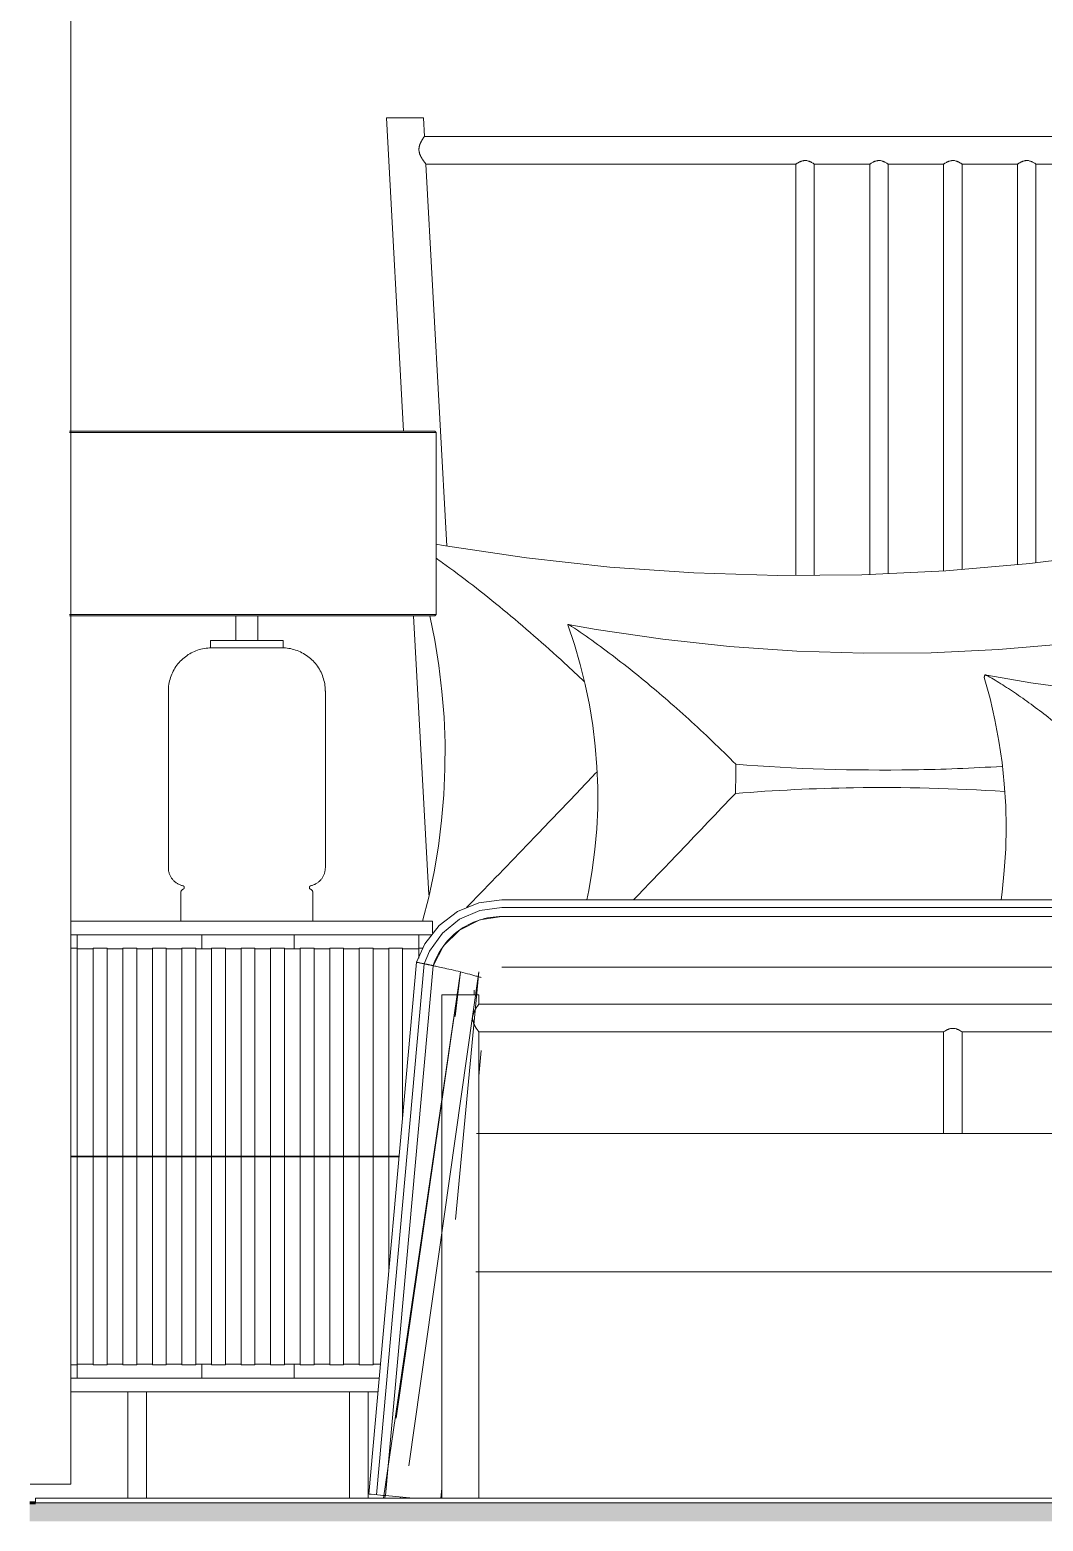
# Model space of a CAD drawing. Header units: millimetres. Extents: x -13140 to 14823, y 100 to 6213.
# Drawn here: x 2817 to 3915, y 180 to 1795 of the extents above; entities that cross this region are included whole.
import ezdxf

# ---------------------------------------------------------------- set-up
doc = ezdxf.new("R2010")
doc.units = ezdxf.units.MM
for name, color, linetype, lineweight in [('A-FLOR', 192, 'Continuous', 25), ('A-FLOR-PATT', 8, 'Continuous', 25), ('A-GENM', 13, 'Continuous', 9), ('I-FURN', 30, 'Continuous', 9)]:
    doc.layers.add(name, color=color, linetype=linetype, lineweight=lineweight)

# ---------------------------------------------------------------- blocks, each defined once
blk = doc.blocks.new('Blks_Decor Maisons du Monde_Cortina de Tecido - Bege-4802961-ELEVAÇÃO 3 QUARTO')
at = {"layer": 'I-FURN', "color": 55}
for p, q in [((8514, 220), (8514, 3786)), ((8514, 1585.3), (8514, 1765.2)), ((8514, 1585.3), (8514, 1765.2)), ((8514, 1585.3), (8514, 1765.2)), ((8514, 1585.3), (8514, 1765.2)), ((8514, 1585.3), (8514, 1765.2)), ((8514, 1585.3), (8514, 1765.2)), ((8514, 1585.3), (8514, 1765.2)), ((8514, 1585.3), (8514, 1765.2)), ((8514, 1585.3), (8514, 1765.2)), ((8514, 1585.3), (8514, 1765.2)), ((8514, 1585.3), (8514, 1765.2)), ((8514, 881.8), (8514, 1143.7)), ((8514, 881.8), (8514, 1143.7)), ((8514, 881.8), (8514, 1143.7)), ((8514, 881.8), (8514, 1143.7)), ((8514, 881.8), (8514, 1143.7)), ((8514, 881.8), (8514, 1143.7)), ((8514, 881.8), (8514, 1143.7)), ((8514, 881.8), (8514, 1143.7)), ((8514, 881.8), (8514, 1143.7)), ((8514, 881.8), (8514, 1143.7)), ((8514, 881.8), (8514, 1143.7)), ((8514, 220.4), (8514, 803.8)), ((8514, 220.4), (8514, 803.8)), ((8514, 220.4), (8514, 803.8)), ((8514, 220.4), (8514, 803.8)), ((8514, 220.4), (8514, 803.8)), ((8514, 800.9), (8514, 803.8)), ((8514, 800.9), (8514, 803.8)), ((8514, 220.4), (8514, 803.8)), ((8514, 220.4), (8514, 803.8)), ((8514, 220.4), (8514, 803.8)), ((8514, 220.4), (8514, 803.8)), ((8514, 574.5), (8514, 575.5)), ((8514, 335), (8514, 349.5)), ((8514, 335), (8514, 349.5)), ((8514, 220.4), (8514, 320)), ((8514, 220.4), (8514, 320))]:
    blk.add_line(p, q, dxfattribs=at)
blk.add_open_spline([(8514, 220), (8514, 220), (8510.6, 220), (8496.9, 220), (8481.6, 220), (8472, 220), (8469.9, 220)], degree=3, knots=[1.570796, 1.570796, 1.570796, 1.570796, 1.963495, 2.356194, 2.748894, 2.858914, 2.858914, 2.858914, 2.858914], dxfattribs=at)
blk = doc.blocks.new('Blks_Dorm Ikea_Cama Björksnäs - Queen-3588633-ELEVAÇÃO 3 QUARTO')
at = {"layer": 'I-FURN', "color": 55}
for p, q in [((8855.9, 1700), (8874.4, 1360.6)), ((8855.9, 1700), (8895.9, 1700)), ((8897, 1680), (8895.9, 1700)), ((10574.8, 1680), (8897, 1680)), ((8921.2, 1236.1), (8898.6, 1650)), ((8898.6, 1650), (9299.2, 1650)), ((9299.2, 1650), (9299.2, 1204.4)), ((9319.2, 1650), (9379.2, 1650)), ((9319.2, 1204.3), (9319.2, 1650)), ((9379.2, 1650), (9379.2, 1205.2)), ((9399.2, 1650), (9459.2, 1650)), ((9399.2, 1206.2), (9399.2, 1650)), ((9459.2, 1650), (9459.2, 1209.3)), ((9479.2, 1650), (9539.2, 1650)), ((9479.2, 1210.7), (9479.2, 1650)), ((9539.2, 1650), (9539.2, 1216)), ((9559.2, 1650), (9619.2, 1650)), ((9559.2, 1218), (9559.2, 1650)), ((8885.3, 1160.6), (8901.8, 858.6)), ((10490.9, 780), (8980.9, 780)), ((8915.9, 750), (8915.9, 205)), ((8915.9, 750), (8955.9, 750)), ((8950.9, 755), (8950.9, 750)), ((8955.9, 750), (8955.2, 750)), ((8955.9, 740), (8955.9, 750)), ((10515.9, 740), (8955.9, 740)), ((8955.9, 710), (9459.2, 710)), ((8955.9, 205), (8955.9, 710)), ((9459.2, 710), (9459.2, 600)), ((9479.2, 710), (9992.6, 710)), ((9479.2, 600), (9479.2, 710)), ((10518.4, 600), (8953.4, 600)), ((8952.7, 450), (10518.5, 450))]:
    blk.add_line(p, q, dxfattribs=at)
for points, knots in [([(8891, 1665), (8891, 1665.6), (8891, 1666.5), (8891.2, 1667.6), (8891.3, 1668.5), (8891.5, 1669.3), (8891.7, 1670.1), (8891.9, 1670.7), (8892.1, 1671.2), (8892.2, 1671.6), (8892.4, 1672), (8892.6, 1672.5), (8892.8, 1673), (8893.1, 1673.6), (8893.3, 1674), (8893.5, 1674.4), (8893.7, 1674.7), (8893.9, 1675.1), (8894.2, 1675.6), (8894.5, 1676.1), (8894.8, 1676.7), (8895.1, 1677.2), (8895.4, 1677.6), (8895.7, 1678.1), (8896, 1678.6), (8896.4, 1679.1), (8896.8, 1679.8), (8897, 1680), (8897, 1680)], [-1, -1, -1, -1, -0.928571, -0.892857, -0.857143, -0.821429, -0.785714, -0.75, -0.732143, -0.714286, -0.696429, -0.678571, -0.642857, -0.607143, -0.589286, -0.571429, -0.553571, -0.535714, -0.5, -0.464286, -0.428571, -0.392857, -0.357143, -0.321429, -0.285714, -0.214286, -0.142857, 0, 0, 0, 0]), ([(8898.6, 1650), (8898.6, 1650), (8898.5, 1650.2), (8897.9, 1650.9), (8897.5, 1651.5), (8897.1, 1652), (8896.7, 1652.4), (8896.4, 1652.9), (8896, 1653.4), (8895.7, 1653.9), (8895.3, 1654.5), (8895, 1655), (8894.7, 1655.4), (8894.5, 1655.7), (8894.3, 1656), (8894, 1656.4), (8893.7, 1657), (8893.4, 1657.6), (8893.1, 1658), (8893, 1658.4), (8892.8, 1658.8), (8892.5, 1659.3), (8892.3, 1659.9), (8891.9, 1660.7), (8891.7, 1661.5), (8891.5, 1662.4), (8891.2, 1663.5), (8891.1, 1664.4), (8891, 1665)], [-1, -1, -1, -1, -0.857143, -0.785714, -0.714286, -0.678571, -0.642857, -0.607143, -0.571429, -0.535714, -0.5, -0.464286, -0.446429, -0.428571, -0.410714, -0.392857, -0.357143, -0.321429, -0.303571, -0.285714, -0.267857, -0.25, -0.214286, -0.178571, -0.142857, -0.107143, -0.071429, 0, 0, 0, 0]), ([(9299.2, 1650), (9299.2, 1650), (9299.4, 1650.1), (9300, 1650.5), (9301.2, 1651.2), (9302.6, 1652), (9303.5, 1652.4), (9304.2, 1652.7), (9304.9, 1653), (9306, 1653.4), (9307, 1653.6), (9307.9, 1653.7), (9308.5, 1653.8), (9309.2, 1653.8), (9310.2, 1653.8), (9311.3, 1653.7), (9312.4, 1653.4), (9313.5, 1653), (9314.3, 1652.7), (9315, 1652.4), (9315.9, 1652), (9317.3, 1651.2), (9318.5, 1650.5), (9319.1, 1650.1), (9319.2, 1650), (9319.2, 1650)], [0, 0, 0, 0, 0.055556, 0.111111, 0.222222, 0.277778, 0.305556, 0.333333, 0.361111, 0.388889, 0.444444, 0.458333, 0.472222, 0.5, 0.527778, 0.555556, 0.611111, 0.638889, 0.666667, 0.694444, 0.722222, 0.777778, 0.888889, 0.944444, 1, 1, 1, 1]), ([(9379.2, 1650), (9379.2, 1650), (9379.4, 1650.1), (9380, 1650.5), (9381.2, 1651.2), (9382.6, 1652), (9383.5, 1652.4), (9384.2, 1652.7), (9384.9, 1653), (9386, 1653.4), (9387, 1653.6), (9387.9, 1653.7), (9388.5, 1653.8), (9389.2, 1653.8), (9390.2, 1653.8), (9391.3, 1653.7), (9392.4, 1653.4), (9393.5, 1653), (9394.3, 1652.7), (9395, 1652.4), (9395.9, 1652), (9397.3, 1651.2), (9398.5, 1650.5), (9399.1, 1650.1), (9399.2, 1650), (9399.2, 1650)], [0, 0, 0, 0, 0.055556, 0.111111, 0.222222, 0.277778, 0.305556, 0.333333, 0.361111, 0.388889, 0.444444, 0.458333, 0.472222, 0.5, 0.527778, 0.555556, 0.611111, 0.638889, 0.666667, 0.694444, 0.722222, 0.777778, 0.888889, 0.944444, 1, 1, 1, 1]), ([(9459.2, 1650), (9459.2, 1650), (9459.4, 1650.1), (9460, 1650.5), (9461.2, 1651.2), (9462.6, 1652), (9463.5, 1652.4), (9464.2, 1652.7), (9464.9, 1653), (9466, 1653.4), (9467, 1653.6), (9467.9, 1653.7), (9468.5, 1653.8), (9469.2, 1653.8), (9470.2, 1653.8), (9471.3, 1653.7), (9472.4, 1653.4), (9473.5, 1653), (9474.3, 1652.7), (9475, 1652.4), (9475.9, 1652), (9477.3, 1651.2), (9478.5, 1650.5), (9479.1, 1650.1), (9479.2, 1650), (9479.2, 1650)], [0, 0, 0, 0, 0.055556, 0.111111, 0.222222, 0.277778, 0.305556, 0.333333, 0.361111, 0.388889, 0.444444, 0.458333, 0.472222, 0.5, 0.527778, 0.555556, 0.611111, 0.638889, 0.666667, 0.694444, 0.722222, 0.777778, 0.888889, 0.944444, 1, 1, 1, 1]), ([(9539.2, 1650), (9539.2, 1650), (9539.4, 1650.1), (9540, 1650.5), (9541.2, 1651.2), (9542.6, 1652), (9543.5, 1652.4), (9544.2, 1652.7), (9544.9, 1653), (9546, 1653.4), (9547, 1653.6), (9547.9, 1653.7), (9548.5, 1653.8), (9549.2, 1653.8), (9550.2, 1653.8), (9551.3, 1653.7), (9552.4, 1653.4), (9553.5, 1653), (9554.3, 1652.7), (9555, 1652.4), (9555.9, 1652), (9557.3, 1651.2), (9558.5, 1650.5), (9559.1, 1650.1), (9559.2, 1650), (9559.2, 1650)], [0, 0, 0, 0, 0.055556, 0.111111, 0.222222, 0.277778, 0.305556, 0.333333, 0.361111, 0.388889, 0.444444, 0.458333, 0.472222, 0.5, 0.527778, 0.555556, 0.611111, 0.638889, 0.666667, 0.694444, 0.722222, 0.777778, 0.888889, 0.944444, 1, 1, 1, 1]), ([(8955.9, 740), (8955.9, 740), (8955.7, 739.8), (8955.3, 739.2), (8955, 738.8), (8954.8, 738.4), (8954.5, 738), (8954.2, 737.6), (8953.8, 737.1), (8953.5, 736.6), (8953.2, 736.1), (8952.8, 735.6), (8952.5, 735), (8952.2, 734.5), (8951.9, 734), (8951.7, 733.6), (8951.4, 733), (8951.1, 732.5), (8950.9, 732), (8950.7, 731.6), (8950.5, 731.2), (8950.3, 730.7), (8950.1, 730.1), (8949.8, 729.3), (8949.6, 728.5), (8949.4, 727.6), (8949.2, 726.5), (8949.1, 725.6), (8949.1, 725)], [0, 0, 0, 0, 0.142857, 0.214286, 0.25, 0.285714, 0.321429, 0.357143, 0.392857, 0.428571, 0.464286, 0.5, 0.535714, 0.571429, 0.589286, 0.607143, 0.642857, 0.678571, 0.696429, 0.714286, 0.732143, 0.75, 0.785714, 0.821429, 0.857143, 0.892857, 0.928571, 1, 1, 1, 1]), ([(8949.1, 725), (8949.1, 724.4), (8949.2, 723.5), (8949.4, 722.4), (8949.6, 721.5), (8949.8, 720.7), (8950.1, 719.9), (8950.3, 719.3), (8950.5, 718.8), (8950.7, 718.4), (8950.9, 718), (8951.1, 717.5), (8951.4, 717), (8951.7, 716.4), (8951.9, 716), (8952.1, 715.7), (8952.3, 715.3), (8952.5, 714.9), (8952.8, 714.4), (8953.2, 713.9), (8953.5, 713.4), (8953.8, 712.9), (8954.2, 712.4), (8954.5, 712), (8954.8, 711.6), (8955, 711.2), (8955.3, 710.8), (8955.7, 710.2), (8955.9, 710), (8955.9, 710)], [0, 0, 0, 0, 0.071429, 0.107143, 0.142857, 0.178571, 0.214286, 0.25, 0.267857, 0.285714, 0.303571, 0.321429, 0.357143, 0.392857, 0.410714, 0.428571, 0.446429, 0.464286, 0.5, 0.535714, 0.571429, 0.607143, 0.642857, 0.678571, 0.714286, 0.75, 0.785714, 0.857143, 1, 1, 1, 1]), ([(9459.2, 710), (9459.2, 710), (9459.4, 710.1), (9460, 710.5), (9461.2, 711.2), (9462.6, 712), (9463.5, 712.4), (9464.2, 712.7), (9464.9, 713), (9466, 713.4), (9467, 713.6), (9467.9, 713.7), (9468.5, 713.8), (9469.2, 713.8), (9470.2, 713.8), (9471.3, 713.7), (9472.4, 713.4), (9473.5, 713), (9474.3, 712.7), (9475, 712.4), (9475.9, 712), (9477.3, 711.2), (9478.5, 710.5), (9479.1, 710.1), (9479.2, 710), (9479.2, 710)], [0, 0, 0, 0, 0.055556, 0.111111, 0.222222, 0.277778, 0.305556, 0.333333, 0.361111, 0.388889, 0.444444, 0.458333, 0.472222, 0.5, 0.527778, 0.555556, 0.611111, 0.638889, 0.666667, 0.694444, 0.722222, 0.777778, 0.888889, 0.944444, 1, 1, 1, 1])]:
    blk.add_open_spline(points, degree=3, knots=knots, dxfattribs=at)
blk = doc.blocks.new('Blks_Decor Henzel Studio_Tapete Diamond Dust - Único-3507124-ELEVAÇÃO 3 QUARTO')
at = {"layer": 'I-FURN', "color": 55}
for p, q in [((8475.900772, 205), (10975.900772, 205)), ((8475.900772, 205), (8475.900772, 200)), ((10975.900772, 200), (8475.900772, 200))]:
    blk.add_line(p, q, dxfattribs=at)
blk = doc.blocks.new('Blks_Dorm_Travesseiros - Branco-3557595-ELEVAÇÃO 3 QUARTO')
at = {"layer": 'I-FURN', "color": 55, "flags": 128}
for points in [[(9732.6, 1243.4), (9642.8, 1228.6), (9552.5, 1217.3), (9461.8, 1209.5), (9370.8, 1205.2), (9279.7, 1204.4), (9188.7, 1207.2), (9097.9, 1213.5), (9007.4, 1223.4), (8917.4, 1236.7), (8909.7, 1238.1)], [(8902.7, 1160.6), (8908.1, 1134.4), (8912.7, 1106.7), (8916, 1078.8), (8918.3, 1050.9), (8919.3, 1022.8), (8919.2, 994.8), (8918, 966.8), (8915.6, 938.8), (8912.1, 911), (8907.4, 883.3), (8901.6, 855.8), (8895, 830)], [(9052.2, 1150.8), (9059.4, 1129.5), (9065.7, 1107.9), (9071.2, 1086.1), (9075.7, 1064.1), (9079.3, 1041.9), (9082, 1019.6), (9083.8, 997.2), (9084.6, 974.8), (9084.6, 952.4), (9083.6, 930), (9081.7, 907.6), (9078.8, 885.3), (9075.1, 863.2), (9072.9, 853.1)], [(9735.2, 1151.3), (9663.4, 1139.4), (9591.2, 1130.4), (9518.6, 1124.1), (9445.8, 1120.7), (9373, 1120.1), (9300.2, 1122.3), (9227.5, 1127.4), (9155.1, 1135.2), (9083.1, 1145.9), (9052.6, 1151.3)], [(9503.3, 1093.7), (9509.5, 1071), (9514.8, 1048.1), (9519.2, 1025), (9522.6, 1001.8), (9525, 978.5), (9526.5, 955), (9527, 931.6), (9526.5, 908.2), (9525, 884.8), (9522.6, 861.4), (9521.4, 853)], [(9891.1, 1081.7), (9843, 1077.1), (9794.8, 1074.2), (9746.4, 1073.3), (9698.1, 1074.2), (9649.8, 1076.9), (9601.7, 1081.6), (9553.8, 1088), (9506.2, 1096.4), (9504.5, 1096.7)]]:
    blk.add_lwpolyline(points, dxfattribs=at)
at = {"layer": 'I-FURN', "color": 55}
for points, knots in [([(9070.3, 1089.3), (9063.2, 1096.1), (9044.9, 1113.2), (9015.6, 1139.4), (8982.3, 1167.6), (8949.2, 1194), (8925, 1212.1), (8911.9, 1221.5), (8909.6, 1223.1)], [-0.8065803, -0.8065803, -0.8065803, -0.8065803, -0.7142857, -0.5714286, -0.4285714, -0.2857143, -0.1428571, -0.1129251, -0.1129251, -0.1129251, -0.1129251]), ([(9056.4, 1149.2), (9056.1, 1149.4), (9055.6, 1149.7), (9055.1, 1150.1), (9054.7, 1150.3), (9054.3, 1150.5), (9053.9, 1150.7), (9053.6, 1150.9), (9053.4, 1151), (9053.2, 1151.1), (9053.1, 1151.1), (9052.9, 1151.2), (9052.6, 1151.3), (9052.4, 1151.3), (9052.3, 1151.3), (9052.2, 1151.2), (9052.1, 1151.1), (9052.2, 1150.9), (9052.2, 1150.7), (9052.3, 1150.6)], [-1, -1, -1, -1, -0.9285714, -0.8928571, -0.8571429, -0.8214286, -0.7857143, -0.75, -0.7321429, -0.7142857, -0.6964286, -0.6785714, -0.6428571, -0.6071429, -0.5714286, -0.5357143, -0.5, -0.4642857, -0.4285714, -0.4285714, -0.4285714, -0.4285714]), ([(9672.3, 961.1), (9665.7, 967.7), (9652.6, 980.7), (9632.9, 999.3), (9613.3, 1016.9), (9593.9, 1033.5), (9574.8, 1049.1), (9556.1, 1063.4), (9541.1, 1074.2), (9529.5, 1081.9), (9518.3, 1089), (9510.6, 1093.6), (9505.6, 1096.1)], [-1, -1, -1, -1, -0.888889, -0.777778, -0.666667, -0.555556, -0.444444, -0.333333, -0.222222, -0.166667, -0.111111, 0, 0, 0, 0]), ([(9083.9, 991.8), (9077.8, 985.3), (9055, 961.3), (9010, 914.2), (8969, 871.8), (8944.9, 847.1), (8942.7, 844.8)], [-0.8654127, -0.8654127, -0.8654127, -0.8654127, -0.7857143, -0.5714286, -0.2857143, -0.2570861, -0.2570861, -0.2570861, -0.2570861]), ([(9522.4, 997.6), (9490.3, 995.6), (9394.2, 991.9), (9298, 994.8), (9234.3, 999.8)], [0.0976012, 0.0976012, 0.0976012, 0.0976012, 0.4, 1, 1, 1, 1]), ([(9233.7, 968.2), (9276.3, 971.7), (9373.6, 976.4), (9470.9, 973.9), (9525.4, 970.3)], [0, 0, 0, 0, 0.4, 0.9100859, 0.9100859, 0.9100859, 0.9100859]), ([(9233.7, 968.2), (9223.8, 957.9), (9204, 937.1), (9167.3, 898.5), (9140.3, 870.5), (9123.4, 853.1)], [-1, -1, -1, -1, -0.8333333, -0.6666667, -0.3815548, -0.3815548, -0.3815548, -0.3815548])]:
    blk.add_open_spline(points, degree=3, knots=knots, dxfattribs=at)
for points in [[(9234.3, 999.8), (9225.8, 1008.3), (9208.7, 1025.1), (9183.2, 1048.9), (9157.6, 1071.6), (9132, 1093.1), (9106.6, 1113.3), (9081.3, 1132.1), (9064.7, 1143.7), (9056.4, 1149.2)], [(9503.3, 1093.6), (9503.2, 1093.8), (9503.2, 1094.6), (9503.8, 1095.9), (9504.2, 1096.7)], [(9505.6, 1096.1), (9505.3, 1096.2), (9504.8, 1096.5), (9504.4, 1096.6), (9504.2, 1096.7)], [(9234.3, 999.8), (9234.3, 994.5), (9234.2, 984), (9233.9, 973.5), (9233.7, 968.2)]]:
    blk.add_open_spline(points, degree=3, dxfattribs=at)
blk = doc.blocks.new('Blks_Dorm_Colcha e Mantas - Casal-3554190-ELEVAÇÃO 3 QUARTO')
at = {"layer": 'I-FURN', "color": 55}
for p, q in [((10490.9, 853.1), (8980.9, 853.1)), ((10490.9, 844.8), (8980.9, 844.8)), ((10490.9, 835), (8980.9, 835)), ((8888.5, 785.4), (8836.9, 209.3)), ((8896.7, 783.7), (8845.2, 208.6)), ((8906.4, 781.7), (8854.9, 207.7)), ((8852.7, 205), (8935.9, 774.9)), ((8866.5, 291.6), (8935.9, 774.9)), ((8955.9, 774.9), (8880.1, 240.1)), ((8935.9, 774.9), (8930.4, 726.5)), ((8955.9, 774.9), (8930.6, 506.7)), ((8955.9, 662.1), (8958.4, 689.7)), ((8914.9, 205), (8915.9, 215.9)), ((8914.9, 205), (8915.9, 215.9)), ((8854.1, 205), (8854.5, 207.7)), ((8884.8, 205), (8854.9, 207.7)), ((8871, 206.2), (8870.9, 205))]:
    blk.add_line(p, q, dxfattribs=at)
at = {"layer": 'I-FURN', "color": 55, "flags": 128}
for points in [[(8980.9, 853.1), (8956, 849.9), (8932.8, 840.4), (8912.9, 825.2), (8897.4, 805.4), (8888.5, 785.5)], [(8980.9, 844.8), (8957.1, 841.5), (8935.1, 832), (8916.4, 817), (8902.5, 797.4), (8896.7, 783.7)], [(8980.9, 835), (8977.8, 834.9), (8974.6, 834.7), (8971.5, 834.4), (8968.4, 834), (8965.3, 833.4), (8962.2, 832.7), (8959.1, 831.9), (8956.1, 831), (8953.2, 830), (8950.2, 828.8), (8947.4, 827.5), (8944.5, 826.1), (8941.8, 824.6), (8939.1, 823), (8936.4, 821.2), (8933.9, 819.4), (8931.4, 817.5), (8929, 815.5), (8926.6, 813.3), (8924.4, 811.1), (8922.3, 808.8), (8920.2, 806.4), (8918.2, 804), (8916.4, 801.4), (8914.6, 798.8), (8913, 796.1), (8911.4, 793.4), (8910, 790.6), (8908.7, 787.7), (8907.5, 784.8), (8906.4, 781.8), (8906.4, 781.7)], [(8906.4, 781.7), (8917.7, 803.3), (8935.1, 820.3), (8956.9, 831.2), (8980.9, 835)]]:
    blk.add_lwpolyline(points, dxfattribs=at)
at = {"layer": 'I-FURN', "color": 55}
for points, knots in [([(8906.4, 781.7), (8906.4, 781.7), (8906.3, 781.7), (8905.9, 781.8), (8905.3, 781.9), (8904.8, 782.1), (8904.4, 782.2), (8903.9, 782.3), (8903.3, 782.4), (8902.5, 782.6), (8901.6, 782.7), (8900.8, 782.9), (8900.2, 783), (8899.5, 783.2), (8898.6, 783.4), (8897.5, 783.6), (8896, 783.9), (8894.5, 784.2), (8892.9, 784.6), (8891.3, 784.9), (8890.2, 785.1), (8889.4, 785.2), (8889, 785.3), (8888.7, 785.4), (8888.6, 785.4), (8888.5, 785.5), (8888.5, 785.5)], [-1, -1, -1, -1, -0.975, -0.95, -0.925, -0.9125, -0.9, -0.8875, -0.875, -0.85, -0.825, -0.8125, -0.8, -0.7875, -0.775, -0.75, -0.725, -0.7, -0.675, -0.65, -0.625, -0.6125, -0.6, -0.5875, -0.575, -0.5667957, -0.5667957, -0.5667957, -0.5667957]), ([(8958.4, 768.9), (8957.3, 769.2), (8954.9, 769.9), (8949.3, 771.5), (8941.2, 773.7), (8930.8, 776.3), (8921, 778.5), (8912.9, 780.3), (8907.6, 781.5), (8906.4, 781.7), (8906.4, 781.7)], [0.2222222, 0.2222222, 0.2222222, 0.2222222, 0.2777778, 0.3333333, 0.4444444, 0.5555556, 0.6666667, 0.7777778, 0.8888889, 1, 1, 1, 1]), ([(8854.9, 207.7), (8854.9, 207.7), (8844.7, 208.6), (8836.2, 209.4), (8837, 209.3), (8837, 209.3)], [0, 0, 0, 0, 0.2394294, 0.538033, 0.5464551, 0.5464551, 0.5464551, 0.5464551])]:
    blk.add_open_spline(points, degree=3, knots=knots, dxfattribs=at)
blk = doc.blocks.new('Blks_Mob_Mesa de Cabeceira Ripas - Madeira-3560790-ELEVAÇÃO 3 QUARTO')
at = {"layer": 'I-FURN', "color": 55}
for p, q in [((8513.9, 830), (8905.9, 830)), ((8905.9, 830), (8905.9, 817.2)), ((8513.9, 815), (8904.4, 815)), ((8520.9, 800.9), (8520.9, 815)), ((8655.9, 800), (8655.9, 815)), ((8755.9, 815), (8755.9, 800)), ((8890.9, 815), (8890.9, 800.9)), ((8513.9, 800.5), (8520.9, 800.5)), ((8520.9, 800.5), (8520.9, 575.5)), ((8538.4, 800), (8520.9, 800)), ((8538.4, 800), (8520.9, 800)), ((8553.4, 800.5), (8538.4, 800.5)), ((8538.4, 800.5), (8538.4, 575.5)), ((8553.4, 575.5), (8553.4, 800.5)), ((8570.4, 800), (8553.4, 800)), ((8570.4, 800), (8553.4, 800)), ((8585.4, 800.5), (8570.4, 800.5)), ((8570.4, 800.5), (8570.4, 575.5)), ((8585.4, 575.5), (8585.4, 800.5)), ((8602.4, 800), (8585.4, 800)), ((8602.4, 800), (8585.4, 800)), ((8617.4, 800.5), (8602.4, 800.5)), ((8602.4, 800.5), (8602.4, 575.5)), ((8617.4, 575.5), (8617.4, 800.5)), ((8634.4, 800), (8617.4, 800)), ((8634.4, 800), (8617.4, 800)), ((8649.4, 800.5), (8634.4, 800.5)), ((8634.4, 800.5), (8634.4, 575.5)), ((8649.4, 575.5), (8649.4, 800.5)), ((8666.4, 800), (8649.4, 800)), ((8655.9, 800), (8649.4, 800)), ((8681.4, 800.5), (8666.4, 800.5)), ((8666.4, 800.5), (8666.4, 575.5)), ((8681.4, 575.5), (8681.4, 800.5)), ((8698.4, 800), (8681.4, 800)), ((8713.4, 800.5), (8698.4, 800.5)), ((8698.4, 800.5), (8698.4, 575.5)), ((8713.4, 575.5), (8713.4, 800.5)), ((8730.4, 800), (8713.4, 800)), ((8745.4, 800.5), (8730.4, 800.5)), ((8730.4, 800.5), (8730.4, 575.5)), ((8745.4, 575.5), (8745.4, 800.5)), ((8762.4, 800), (8745.4, 800)), ((8762.4, 800), (8755.9, 800)), ((8777.4, 800.5), (8762.4, 800.5)), ((8762.4, 800.5), (8762.4, 575.5)), ((8777.4, 575.5), (8777.4, 800.5)), ((8794.4, 800), (8777.4, 800)), ((8794.4, 800), (8777.4, 800)), ((8809.4, 800.5), (8794.4, 800.5)), ((8794.4, 800.5), (8794.4, 575.5)), ((8809.4, 575.5), (8809.4, 800.5)), ((8826.4, 800), (8809.4, 800)), ((8826.4, 800), (8809.4, 800)), ((8841.4, 800.5), (8826.4, 800.5)), ((8826.4, 800.5), (8826.4, 575.5)), ((8841.4, 575.5), (8841.4, 800.5)), ((8858.4, 800), (8841.4, 800)), ((8858.4, 800), (8841.4, 800)), ((8873.4, 800.5), (8858.4, 800.5)), ((8858.4, 800.5), (8858.4, 575.5)), ((8873.4, 615.7), (8873.4, 800.5)), ((8890.9, 800), (8873.4, 800)), ((8890.9, 800), (8873.4, 800)), ((8890.9, 800.5), (8895.2, 800.5)), ((8890.9, 789.9), (8890.9, 800.5)), ((8520.9, 575.5), (8514, 575.5)), ((8514, 574.5), (8520.9, 574.5)), ((8520.9, 575.5), (8520.9, 574.5)), ((8520.9, 575.5), (8538.4, 575.5)), ((8520.9, 574.5), (8520.9, 349.5)), ((8538.4, 574.5), (8520.9, 574.5)), ((8538.4, 575.5), (8553.4, 575.5)), ((8553.4, 574.5), (8538.4, 574.5)), ((8538.4, 574.5), (8538.4, 349.5)), ((8553.4, 575.5), (8570.4, 575.5)), ((8553.4, 349.5), (8553.4, 574.5)), ((8570.4, 574.5), (8553.4, 574.5)), ((8570.4, 575.5), (8585.4, 575.5)), ((8585.4, 574.5), (8570.4, 574.5)), ((8570.4, 574.5), (8570.4, 349.5)), ((8585.4, 575.5), (8602.4, 575.5)), ((8585.4, 349.5), (8585.4, 574.5)), ((8602.4, 574.5), (8585.4, 574.5)), ((8602.4, 575.5), (8617.4, 575.5)), ((8617.4, 574.5), (8602.4, 574.5)), ((8602.4, 574.5), (8602.4, 349.5)), ((8617.4, 575.5), (8634.4, 575.5)), ((8617.4, 349.5), (8617.4, 574.5)), ((8634.4, 574.5), (8617.4, 574.5)), ((8634.4, 575.5), (8649.4, 575.5)), ((8649.4, 574.5), (8634.4, 574.5)), ((8634.4, 574.5), (8634.4, 349.5)), ((8649.4, 575.5), (8666.4, 575.5)), ((8649.4, 349.5), (8649.4, 574.5)), ((8666.4, 574.5), (8649.4, 574.5)), ((8666.4, 575.5), (8681.4, 575.5)), ((8681.4, 574.5), (8666.4, 574.5)), ((8666.4, 574.5), (8666.4, 349.5)), ((8681.4, 575.5), (8698.4, 575.5)), ((8681.4, 349.5), (8681.4, 574.5)), ((8698.4, 574.5), (8681.4, 574.5)), ((8698.4, 575.5), (8713.4, 575.5)), ((8713.4, 574.5), (8698.4, 574.5)), ((8698.4, 574.5), (8698.4, 349.5)), ((8713.4, 575.5), (8730.4, 575.5)), ((8713.4, 349.5), (8713.4, 574.5)), ((8730.4, 574.5), (8713.4, 574.5)), ((8730.4, 575.5), (8745.4, 575.5)), ((8745.4, 574.5), (8730.4, 574.5)), ((8730.4, 574.5), (8730.4, 349.5)), ((8745.4, 575.5), (8762.4, 575.5)), ((8745.4, 349.5), (8745.4, 574.5)), ((8762.4, 574.5), (8745.4, 574.5)), ((8762.4, 575.5), (8777.4, 575.5)), ((8777.4, 574.5), (8762.4, 574.5)), ((8762.4, 574.5), (8762.4, 349.5)), ((8777.4, 575.5), (8794.4, 575.5)), ((8777.4, 349.5), (8777.4, 574.5)), ((8794.4, 574.5), (8777.4, 574.5)), ((8794.4, 575.5), (8809.4, 575.5)), ((8809.4, 574.5), (8794.4, 574.5)), ((8794.4, 574.5), (8794.4, 349.5)), ((8809.4, 575.5), (8826.4, 575.5)), ((8809.4, 349.5), (8809.4, 574.5)), ((8826.4, 574.5), (8809.4, 574.5)), ((8826.4, 575.5), (8841.4, 575.5)), ((8841.4, 574.5), (8826.4, 574.5)), ((8826.4, 574.5), (8826.4, 349.5)), ((8841.4, 575.5), (8858.4, 575.5)), ((8841.4, 349.5), (8841.4, 574.5)), ((8858.4, 574.5), (8841.4, 574.5)), ((8858.4, 575.5), (8869.8, 575.5)), ((8869.8, 574.5), (8858.4, 574.5)), ((8858.4, 574.5), (8858.4, 449.4)), ((8520.9, 349.5), (8513.9, 349.5)), ((8520.9, 350), (8538.4, 350)), ((8520.9, 350), (8538.4, 350)), ((8520.9, 335), (8520.9, 349.5)), ((8538.4, 349.5), (8553.4, 349.5)), ((8553.4, 350), (8570.4, 350)), ((8553.4, 350), (8570.4, 350)), ((8570.4, 349.5), (8585.4, 349.5)), ((8585.4, 350), (8602.4, 350)), ((8585.4, 350), (8602.4, 350)), ((8602.4, 349.5), (8617.4, 349.5)), ((8617.4, 350), (8634.4, 350)), ((8617.4, 350), (8634.4, 350)), ((8634.4, 349.5), (8649.4, 349.5)), ((8649.4, 350), (8655.9, 350)), ((8649.4, 350), (8666.4, 350)), ((8655.9, 335), (8655.9, 350)), ((8666.4, 349.5), (8681.4, 349.5)), ((8681.4, 350), (8698.4, 350)), ((8698.4, 349.5), (8713.4, 349.5)), ((8713.4, 350), (8730.4, 350)), ((8730.4, 349.5), (8745.4, 349.5)), ((8745.4, 350), (8762.4, 350)), ((8755.9, 350), (8762.4, 350)), ((8755.9, 350), (8755.9, 335)), ((8762.4, 349.5), (8777.4, 349.5)), ((8777.4, 350), (8794.4, 350)), ((8777.4, 350), (8794.4, 350)), ((8794.4, 349.5), (8809.4, 349.5)), ((8809.4, 350), (8826.4, 350)), ((8809.4, 350), (8826.4, 350)), ((8826.4, 349.5), (8841.4, 349.5)), ((8841.4, 350), (8849.5, 350)), ((8841.4, 350), (8849.5, 350)), ((8848.1, 335), (8513.9, 335)), ((8846.8, 320), (8513.9, 320)), ((8575.9, 320), (8575.9, 205)), ((8595.9, 320), (8595.9, 205)), ((8815.9, 320), (8815.9, 205)), ((8835.9, 205), (8835.9, 320))]:
    blk.add_line(p, q, dxfattribs=at)
blk = doc.blocks.new('Abajur Cosmos - Prateado e branco-4806571-ELEVAÇÃO 3 QUARTO')
at = {"layer": 'A-GENM', "color": 55}
for p, q in [((8512.6, 1360.6), (8908.3, 1360.6)), ((8909.7, 1359.3), (8512.6, 1359.3)), ((8906, 1360.6), (8905.6, 1360.6)), ((8905.6, 1360.6), (8906, 1360.6)), ((8908.3, 1360.6), (8905.9, 1360.6)), ((8909.7, 1359.3), (8908.3, 1360.6)), ((8909.7, 1162), (8909.7, 1359.3)), ((8512.6, 1162), (8909.7, 1162)), ((8512.6, 1160.6), (8908.3, 1160.6)), ((8692.9, 1160.7), (8692.9, 1134)), ((8716.4, 1134), (8716.4, 1160.6)), ((8906, 1160.6), (8905.6, 1160.6)), ((8905.6, 1160.6), (8906, 1160.6)), ((8908.3, 1160.6), (8905.9, 1160.6)), ((8908.3, 1160.6), (8909.7, 1162)), ((8665.2, 1134), (8665.2, 1126)), ((8665.2, 1134), (8744.1, 1134)), ((8744.1, 1126), (8744.1, 1134)), ((8665.2, 1126), (8744.1, 1126)), ((8619.7, 1079), (8619.7, 887.8)), ((8789.7, 887.8), (8789.7, 1079)), ((8633.2, 861), (8633.2, 830)), ((8776.1, 830), (8776.1, 861))]:
    blk.add_line(p, q, dxfattribs=at)
at = {"layer": 'A-GENM', "color": 55, "flags": 128}
for points in [[(8619.7, 1079), (8619.7, 1080.9), (8619.8, 1082.8), (8620, 1084.6), (8620.3, 1086.5), (8620.6, 1088.3), (8621, 1090.2), (8621.5, 1092), (8622, 1093.8), (8622.7, 1095.6), (8623.4, 1097.3), (8624.1, 1099), (8625, 1100.7), (8625.9, 1102.4), (8626.8, 1104), (8627.9, 1105.6), (8629, 1107.1), (8630.1, 1108.6), (8631.3, 1110), (8632.6, 1111.4), (8633.9, 1112.7), (8635.3, 1114), (8636.7, 1115.2), (8638.2, 1116.4), (8639.7, 1117.5), (8641.3, 1118.6), (8642.9, 1119.6), (8644.5, 1120.5), (8646.2, 1121.3), (8647.9, 1122.1), (8649.6, 1122.8), (8651.4, 1123.5), (8653.2, 1124.1), (8655, 1124.6), (8656.8, 1125), (8658.7, 1125.3), (8660.5, 1125.6), (8662.4, 1125.8), (8664.3, 1126), (8666.2, 1126), (8666.7, 1126)], [(8666.7, 1126), (8666.7, 1126), (8666.8, 1126), (8667, 1126), (8667.2, 1126), (8667.4, 1126), (8667.8, 1126), (8668.2, 1126), (8668.6, 1126), (8669.1, 1126), (8669.7, 1126), (8670.3, 1126), (8671, 1126), (8671.7, 1126), (8672.5, 1126), (8673.3, 1126), (8674.2, 1126), (8675.1, 1126), (8676.1, 1126)], [(8742.6, 1126), (8742.6, 1126), (8742.5, 1126), (8742.4, 1126), (8742.1, 1126), (8741.9, 1126), (8741.5, 1126), (8741.1, 1126), (8740.7, 1126), (8740.2, 1126), (8739.6, 1126), (8739, 1126), (8738.3, 1126), (8737.6, 1126), (8736.8, 1126), (8736, 1126), (8735.1, 1126), (8734.2, 1126), (8733.2, 1126), (8732.2, 1126), (8731.1, 1126), (8730, 1126), (8728.8, 1126), (8727.7, 1126), (8726.4, 1126), (8725.2, 1126), (8723.9, 1126), (8722.5, 1126), (8721.2, 1126), (8719.8, 1126), (8718.4, 1126), (8717, 1126), (8715.5, 1126), (8714.1, 1126), (8712.6, 1126), (8711.1, 1126), (8709.6, 1126), (8708.1, 1126), (8706.6, 1126), (8705.1, 1126), (8703.5, 1126), (8702, 1126), (8700.5, 1126), (8699, 1126), (8697.5, 1126), (8696, 1126), (8694.6, 1126), (8693.1, 1126), (8691.7, 1126), (8690.2, 1126), (8688.8, 1126), (8687.5, 1126), (8686.1, 1126), (8684.8, 1126), (8683.5, 1126), (8682.3, 1126), (8681.1, 1126), (8679.9, 1126), (8678.8, 1126), (8677.7, 1126), (8676.7, 1126), (8675.6, 1126), (8674.7, 1126), (8673.8, 1126), (8672.9, 1126), (8672.1, 1126), (8671.4, 1126), (8670.7, 1126), (8670, 1126), (8669.4, 1126), (8668.9, 1126), (8668.4, 1126), (8668, 1126), (8667.6, 1126), (8667.3, 1126), (8667.1, 1126), (8666.9, 1126), (8666.8, 1126), (8666.7, 1126), (8666.7, 1126)], [(8732.7, 1126), (8733.7, 1126), (8734.6, 1126), (8735.5, 1126), (8736.4, 1126), (8737.2, 1126), (8737.9, 1126), (8738.6, 1126), (8739.3, 1126), (8739.9, 1126), (8740.4, 1126), (8740.9, 1126), (8741.3, 1126), (8741.7, 1126), (8742, 1126), (8742.2, 1126), (8742.4, 1126), (8742.6, 1126), (8742.6, 1126), (8742.6, 1126)], [(8742.6, 1126), (8744.5, 1126), (8746.4, 1125.9), (8748.3, 1125.7), (8750.1, 1125.4), (8752, 1125.1), (8753.8, 1124.7), (8755.6, 1124.2), (8757.4, 1123.6), (8759.2, 1123), (8760.9, 1122.3), (8762.7, 1121.6), (8764.3, 1120.7), (8766, 1119.8), (8767.6, 1118.8), (8769.2, 1117.8), (8770.7, 1116.7), (8772.2, 1115.6), (8773.6, 1114.4), (8775, 1113.1), (8776.4, 1111.8), (8777.6, 1110.4), (8778.9, 1109), (8780, 1107.5), (8781.1, 1106), (8782.2, 1104.4), (8783.2, 1102.8), (8784.1, 1101.2), (8785, 1099.5), (8785.7, 1097.8), (8786.5, 1096), (8787.1, 1094.3), (8787.7, 1092.5), (8788.2, 1090.7), (8788.6, 1088.8), (8789, 1087), (8789.2, 1085.1), (8789.5, 1083.3), (8789.6, 1081.4), (8789.6, 1079.5), (8789.7, 1079)], [(8635.4, 868.3), (8634.6, 868.5), (8633.8, 868.7), (8633, 869), (8632.3, 869.2), (8631.6, 869.6), (8630.8, 869.9), (8630.1, 870.3), (8629.4, 870.7), (8628.7, 871.1), (8628.1, 871.5), (8627.4, 872), (8626.8, 872.5), (8626.2, 873), (8625.6, 873.6), (8625.1, 874.2), (8624.5, 874.7), (8624, 875.4), (8623.5, 876), (8623.1, 876.6), (8622.6, 877.3), (8622.2, 878), (8621.9, 878.7), (8621.5, 879.4), (8621.2, 880.2), (8620.9, 880.9), (8620.6, 881.7), (8620.4, 882.4), (8620.2, 883.2), (8620, 884), (8619.9, 884.8), (8619.8, 885.6), (8619.7, 886.4), (8619.7, 887.2), (8619.7, 887.8)], [(8789.7, 887.8), (8789.6, 887), (8789.6, 886.2), (8789.5, 885.5), (8789.4, 884.7), (8789.3, 883.9), (8789.1, 883.1), (8788.9, 882.3), (8788.6, 881.6), (8788.4, 880.8), (8788.1, 880.1), (8787.7, 879.3), (8787.4, 878.6), (8787, 877.9), (8786.6, 877.2), (8786.2, 876.6), (8785.7, 875.9), (8785.2, 875.3), (8784.7, 874.7), (8784.1, 874.1), (8783.6, 873.5), (8783, 873), (8782.4, 872.4), (8781.8, 871.9), (8781.1, 871.5), (8780.5, 871), (8779.8, 870.6), (8779.1, 870.2), (8778.4, 869.8), (8777.6, 869.5), (8776.9, 869.2), (8776.1, 868.9), (8775.4, 868.7), (8774.6, 868.5), (8773.9, 868.3)], [(8633.2, 861), (8633.2, 861.1), (8633.2, 861.3), (8633.2, 861.4), (8633.2, 861.6), (8633.3, 861.7), (8633.3, 861.9), (8633.3, 862), (8633.4, 862.2), (8633.4, 862.3), (8633.5, 862.4), (8633.5, 862.6), (8633.6, 862.7), (8633.7, 862.8), (8633.7, 863), (8633.8, 863.1), (8633.9, 863.2), (8634, 863.3), (8634.1, 863.4), (8634.2, 863.5), (8634.3, 863.6), (8634.4, 863.7), (8634.5, 863.8), (8634.6, 863.9), (8634.8, 864), (8634.9, 864.1), (8635, 864.2), (8635.1, 864.3), (8635.3, 864.3), (8635.4, 864.4), (8635.5, 864.4), (8635.6, 864.5)], [(8635.6, 864.5), (8635.7, 864.5), (8635.8, 864.5), (8635.8, 864.6), (8635.9, 864.6), (8636, 864.6), (8636, 864.7), (8636.1, 864.7), (8636.2, 864.8), (8636.2, 864.8), (8636.3, 864.9), (8636.3, 864.9), (8636.4, 865), (8636.5, 865.1), (8636.5, 865.1), (8636.6, 865.2), (8636.6, 865.3), (8636.6, 865.3), (8636.7, 865.4), (8636.7, 865.5), (8636.8, 865.5), (8636.8, 865.6), (8636.8, 865.7), (8636.8, 865.8), (8636.9, 865.8), (8636.9, 865.9), (8636.9, 866), (8636.9, 866.1), (8636.9, 866.2), (8636.9, 866.2), (8636.9, 866.3), (8636.9, 866.4), (8636.9, 866.5), (8636.9, 866.6), (8636.9, 866.6), (8636.9, 866.7), (8636.9, 866.8), (8636.9, 866.9), (8636.8, 866.9), (8636.8, 867), (8636.8, 867.1), (8636.8, 867.2), (8636.7, 867.2), (8636.7, 867.3), (8636.6, 867.4), (8636.6, 867.5), (8636.6, 867.5), (8636.5, 867.6), (8636.5, 867.6), (8636.4, 867.7), (8636.4, 867.8), (8636.3, 867.8), (8636.2, 867.9), (8636.2, 867.9), (8636.1, 868), (8636, 868), (8636, 868.1), (8635.9, 868.1), (8635.8, 868.1), (8635.8, 868.2), (8635.7, 868.2), (8635.6, 868.2), (8635.5, 868.3), (8635.5, 868.3), (8635.4, 868.3), (8635.4, 868.3)], [(8773.9, 868.3), (8773.9, 868.3), (8773.8, 868.3), (8773.7, 868.2), (8773.6, 868.2), (8773.6, 868.2), (8773.5, 868.2), (8773.4, 868.1), (8773.4, 868.1), (8773.3, 868), (8773.2, 868), (8773.2, 867.9), (8773.1, 867.9), (8773, 867.8), (8773, 867.8), (8772.9, 867.7), (8772.9, 867.7), (8772.8, 867.6), (8772.8, 867.5), (8772.7, 867.5), (8772.7, 867.4), (8772.6, 867.3), (8772.6, 867.3), (8772.6, 867.2), (8772.5, 867.1), (8772.5, 867.1), (8772.5, 867), (8772.4, 866.9), (8772.4, 866.8), (8772.4, 866.7), (8772.4, 866.7), (8772.4, 866.6), (8772.4, 866.5), (8772.4, 866.4), (8772.4, 866.3), (8772.4, 866.3), (8772.4, 866.2), (8772.4, 866.1), (8772.4, 866), (8772.4, 865.9), (8772.4, 865.9), (8772.5, 865.8), (8772.5, 865.7), (8772.5, 865.6), (8772.5, 865.6), (8772.6, 865.5), (8772.6, 865.4), (8772.6, 865.3), (8772.7, 865.3), (8772.7, 865.2), (8772.8, 865.1), (8772.8, 865.1), (8772.9, 865), (8772.9, 865), (8773, 864.9), (8773, 864.9), (8773.1, 864.8), (8773.2, 864.8), (8773.2, 864.7), (8773.3, 864.7), (8773.4, 864.6), (8773.4, 864.6), (8773.5, 864.5), (8773.6, 864.5), (8773.7, 864.5), (8773.7, 864.5)], [(8773.7, 864.5), (8773.8, 864.4), (8774, 864.4), (8774.1, 864.3), (8774.2, 864.2), (8774.4, 864.1), (8774.5, 864.1), (8774.6, 864), (8774.7, 863.9), (8774.8, 863.8), (8774.9, 863.7), (8775, 863.6), (8775.2, 863.5), (8775.2, 863.4), (8775.3, 863.3), (8775.4, 863.1), (8775.5, 863), (8775.6, 862.9), (8775.7, 862.8), (8775.7, 862.6), (8775.8, 862.5), (8775.9, 862.4), (8775.9, 862.2), (8776, 862.1), (8776, 862), (8776, 861.8), (8776.1, 861.7), (8776.1, 861.5), (8776.1, 861.4), (8776.1, 861.2), (8776.1, 861.1), (8776.1, 861)]]:
    blk.add_lwpolyline(points, dxfattribs=at)

msp = doc.modelspace()

# ---------------------------------------------------------------- hatches: boundary and pattern name
at = {"layer": 'A-FLOR-PATT'}
msp.add_hatch(color=256, dxfattribs=at).paths.add_polyline_path([(6290.355, 180.001), (6317.156, 180.001), (6317.156, 200), (2817.156, 200), (2817.156, 180.001), (6262.999, 180.001)])

# ---------------------------------------------------------------- linework, layer by layer
at = {"layer": 'A-FLOR', "lineweight": 60}
msp.add_line((2823.406, 200), (2817.156, 200), dxfattribs=at)

# ---------------------------------------------------------------- block references
at = {"layer": 'A-GENM', "color": 55}
msp.add_blockref('Abajur Cosmos - Prateado e branco-4806571-ELEVAÇÃO 3 QUARTO', (-5652.495, 0), dxfattribs=at)
at = {"layer": 'I-FURN', "color": 55}
for name in ['Blks_Decor Maisons du Monde_Cortina de Tecido - Bege-4802961-ELEVAÇÃO 3 QUARTO', 'Blks_Dorm Ikea_Cama Björksnäs - Queen-3588633-ELEVAÇÃO 3 QUARTO', 'Blks_Dorm_Travesseiros - Branco-3557595-ELEVAÇÃO 3 QUARTO', 'Blks_Dorm_Colcha e Mantas - Casal-3554190-ELEVAÇÃO 3 QUARTO', 'Blks_Mob_Mesa de Cabeceira Ripas - Madeira-3560790-ELEVAÇÃO 3 QUARTO', 'Blks_Decor Henzel Studio_Tapete Diamond Dust - Único-3507124-ELEVAÇÃO 3 QUARTO']:
    msp.add_blockref(name, (-5652.495, 0), dxfattribs=at)

doc.saveas('drawing.dxf')
